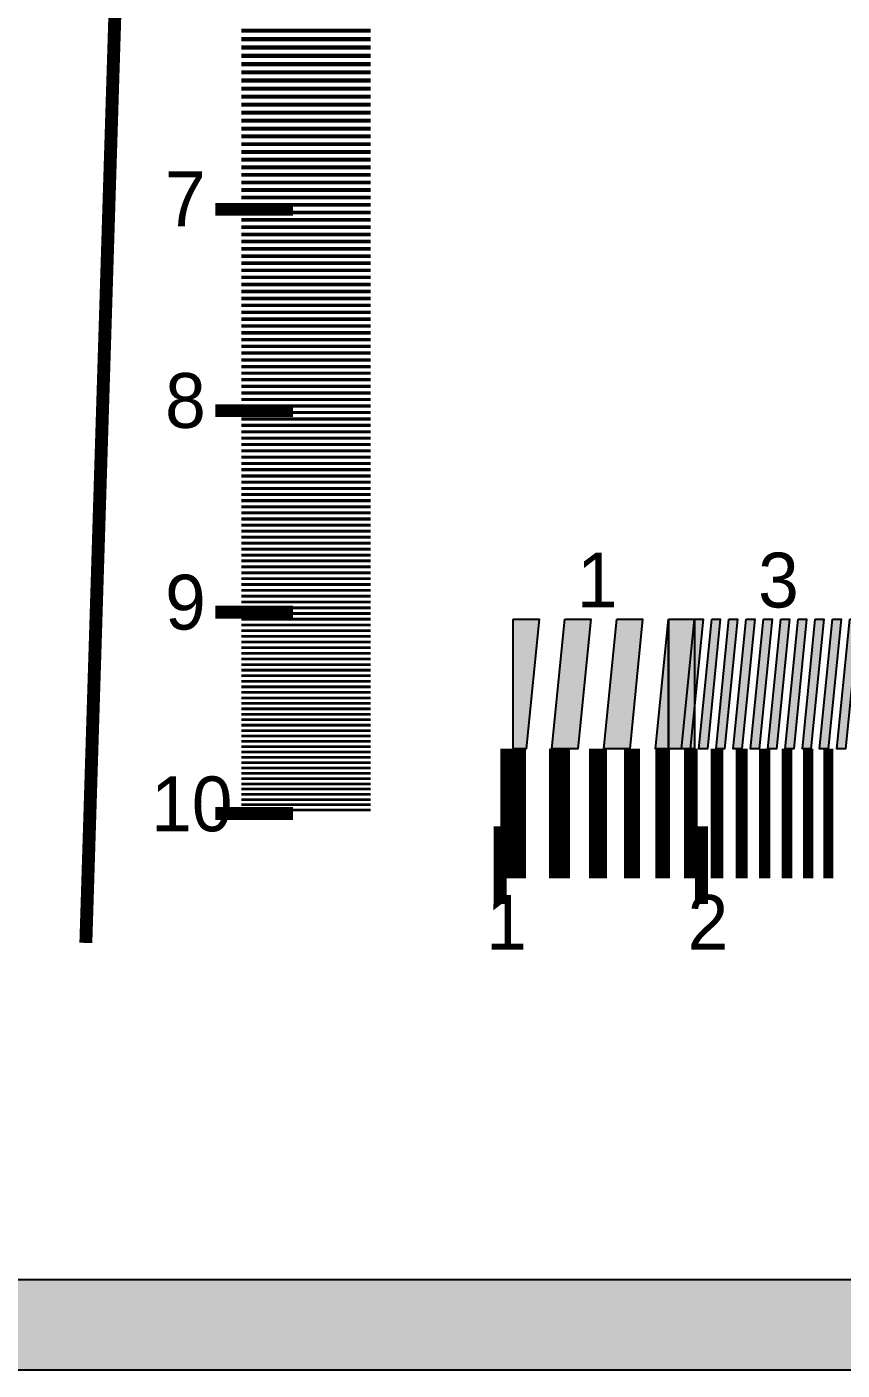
# Model space of a CAD drawing. Header units: millimetres. Extents: x 39 to 1543, y 52 to 919.
# Drawn here: x 364.9 to 616.8, y 52.2 to 467.3 of the extents above; entities that cross this region are included whole.
import ezdxf

# ---------------------------------------------------------------- set-up
doc = ezdxf.new("R2010")
doc.units = ezdxf.units.MM
for name, color, linetype in [('FRAME', 7, 'Continuous'), ('LABELS', 7, 'Continuous'), ('PERIPHERY', 7, 'Continuous')]:
    doc.layers.add(name, color=color, linetype=linetype)

msp = doc.modelspace()

# ---------------------------------------------------------------- hatches: boundary and pattern name
at = {"layer": 'FRAME', "true_color": 0x000000}
h = msp.add_hatch(color=7, dxfattribs=at)
h.dxf.hatch_style = 1
h.paths.add_polyline_path([(39.12, 80.25), (1543.12, 80.25), (1543.12, 52.25), (39.12, 52.25), (39.12, 80.25)])
at = {"layer": 'PERIPHERY', "true_color": 0x000000}
h = msp.add_hatch(color=7, dxfattribs=at)
h.dxf.hatch_style = 1
h.paths.add_polyline_path([(515.12, 284.25), (523.12, 284.25), (519.12, 244.25), (515.12, 244.25), (515.12, 284.25)])
h = msp.add_hatch(color=7, dxfattribs=at)
h.dxf.hatch_style = 1
h.paths.add_polyline_path([(531.12, 284.25), (539.12, 284.25), (535.12, 244.25), (527.12, 244.25), (531.12, 284.25)])
h = msp.add_hatch(color=7, dxfattribs=at)
h.dxf.hatch_style = 1
h.paths.add_polyline_path([(547.12, 284.25), (555.12, 284.25), (551.12, 244.25), (543.12, 244.25), (547.12, 284.25)])
h = msp.add_hatch(color=7, dxfattribs=at)
h.dxf.hatch_style = 1
h.paths.add_polyline_path([(563.12, 284.25), (563.12, 244.25), (559.12, 244.25), (563.12, 284.25)])
h = msp.add_hatch(color=7, dxfattribs=at)
h.dxf.hatch_style = 1
h.paths.add_polyline_path([(563.12, 284.25), (571.12, 284.25), (571.12, 244.25), (563.12, 244.25), (563.12, 284.25)])
h = msp.add_hatch(color=7, dxfattribs=at)
h.dxf.hatch_style = 1
h.paths.add_polyline_path([(571.12, 284.25), (573.79, 284.25), (569.79, 244.25), (567.12, 244.25), (571.12, 284.25)])
h = msp.add_hatch(color=7, dxfattribs=at)
h.dxf.hatch_style = 1
h.paths.add_polyline_path([(576.45, 284.25), (579.12, 284.25), (575.12, 244.25), (572.45, 244.25), (576.45, 284.25)])
h = msp.add_hatch(color=7, dxfattribs=at)
h.dxf.hatch_style = 1
h.paths.add_polyline_path([(581.79, 284.25), (584.45, 284.25), (580.45, 244.25), (577.79, 244.25), (581.79, 284.25)])
h = msp.add_hatch(color=7, dxfattribs=at)
h.dxf.hatch_style = 1
h.paths.add_polyline_path([(587.12, 284.25), (589.79, 284.25), (585.79, 244.25), (583.12, 244.25), (587.12, 284.25)])
h = msp.add_hatch(color=7, dxfattribs=at)
h.dxf.hatch_style = 1
h.paths.add_polyline_path([(592.45, 284.25), (595.12, 284.25), (591.12, 244.25), (588.46, 244.25), (592.45, 284.25)])
h = msp.add_hatch(color=7, dxfattribs=at)
h.dxf.hatch_style = 1
h.paths.add_polyline_path([(597.79, 284.25), (600.45, 284.25), (596.46, 244.25), (593.79, 244.25), (597.79, 284.25)])
h = msp.add_hatch(color=7, dxfattribs=at)
h.dxf.hatch_style = 1
h.paths.add_polyline_path([(603.12, 284.25), (605.79, 284.25), (601.79, 244.25), (599.12, 244.25), (603.12, 284.25)])
h = msp.add_hatch(color=7, dxfattribs=at)
h.dxf.hatch_style = 1
h.paths.add_polyline_path([(608.46, 284.25), (611.12, 284.25), (607.12, 244.25), (604.46, 244.25), (608.46, 284.25)])
h = msp.add_hatch(color=7, dxfattribs=at)
h.dxf.hatch_style = 1
h.paths.add_polyline_path([(613.79, 284.25), (616.46, 284.25), (612.45, 244.25), (609.79, 244.25), (613.79, 284.25)])
h = msp.add_hatch(color=7, dxfattribs=at)
h.dxf.hatch_style = 1
h.paths.add_polyline_path([(619.12, 284.25), (621.79, 284.25), (617.79, 244.25), (615.12, 244.25), (619.12, 284.25)])

# ---------------------------------------------------------------- linework, layer by layer
at = {"layer": 'FRAME', "color": 250}
msp.add_lwpolyline([(39.12, 80.25), (1543.12, 80.25), (1543.12, 52.25), (39.12, 52.25), (39.12, 80.25)], close=True, dxfattribs=at)
at = {"layer": 'FRAME', "color": 250, "true_color": 0x000000}
for points in [[(39.12, 80.25), (39.12, 52.25), (1543.12, 52.25)], [(1543.12, 52.25), (1543.12, 80.25), (39.12, 80.25)]]:
    msp.add_solid(points, dxfattribs=at)
at = {"layer": 'PERIPHERY', "color": 250, "lineweight": 35}
for points, const_width in [([(403.12, 824.25), (383.12, 184.25)], 3.99), ([(471.12, 466.13), (431.12, 466.13)], 1.31), ([(471.12, 463.51), (431.12, 463.51)], 1.3), ([(471.12, 460.92), (431.12, 460.92)], 1.29), ([(471.12, 458.34), (431.12, 458.34)], 1.28), ([(471.12, 455.78), (431.12, 455.78)], 1.28), ([(471.12, 453.23), (431.12, 453.23)], 1.27), ([(471.12, 450.71), (431.12, 450.71)], 1.26), ([(471.12, 448.2), (431.12, 448.2)], 1.25), ([(471.12, 445.7), (431.12, 445.7)], 1.24), ([(471.12, 443.22), (431.12, 443.22)], 1.24), ([(471.12, 440.75), (431.12, 440.75)], 1.23), ([(471.12, 438.31), (431.12, 438.31)], 1.22), ([(471.12, 435.87), (431.12, 435.87)], 1.21), ([(471.12, 433.45), (431.12, 433.45)], 1.21), ([(471.12, 431.04), (431.12, 431.04)], 1.2), ([(471.12, 428.65), (431.12, 428.65)], 1.19), ([(471.12, 426.27), (431.12, 426.27)], 1.19), ([(471.12, 423.9), (431.12, 423.9)], 1.18), ([(471.12, 421.55), (431.12, 421.55)], 1.17), ([(471.12, 419.21), (431.12, 419.21)], 1.17), ([(471.12, 416.88), (431.12, 416.88)], 1.16), ([(471.12, 414.57), (431.12, 414.57)], 1.15), ([(447.12, 410.92), (423.12, 410.92)], 4), ([(471.12, 412.27), (431.12, 412.27)], 1.15), ([(471.12, 409.98), (431.12, 409.98)], 1.14), ([(471.12, 407.7), (431.12, 407.7)], 1.14), ([(471.12, 405.43), (431.12, 405.43)], 1.13), ([(471.12, 403.18), (431.12, 403.18)], 1.12), ([(471.12, 400.94), (431.12, 400.94)], 1.12), ([(471.12, 398.71), (431.12, 398.71)], 1.11), ([(471.12, 396.48), (431.12, 396.48)], 1.11), ([(471.12, 394.27), (431.12, 394.27)], 1.1), ([(471.12, 392.07), (431.12, 392.07)], 1.1), ([(471.12, 389.89), (431.12, 389.89)], 1.09), ([(471.12, 387.71), (431.12, 387.71)], 1.09), ([(471.12, 385.54), (431.12, 385.54)], 1.08), ([(471.12, 383.38), (431.12, 383.38)], 1.08), ([(471.12, 381.24), (431.12, 381.24)], 1.07), ([(471.12, 379.1), (431.12, 379.1)], 1.07), ([(471.12, 376.97), (431.12, 376.97)], 1.06), ([(471.12, 374.85), (431.12, 374.85)], 1.06), ([(471.12, 372.75), (431.12, 372.75)], 1.05), ([(471.12, 370.65), (431.12, 370.65)], 1.05), ([(471.12, 368.56), (431.12, 368.56)], 1.04), ([(471.12, 366.48), (431.12, 366.48)], 1.04), ([(471.12, 364.4), (431.12, 364.4)], 1.03), ([(471.12, 362.34), (431.12, 362.34)], 1.03), ([(471.12, 360.29), (431.12, 360.29)], 1.02), ([(471.12, 358.24), (431.12, 358.24)], 1.02), ([(471.12, 356.2), (431.12, 356.2)], 1.02), ([(471.12, 354.18), (431.12, 354.18)], 1.01), ([(447.12, 348.7), (423.12, 348.7)], 4), ([(471.12, 352.16), (431.12, 352.16)], 1.01), ([(471.12, 350.14), (431.12, 350.14)], 1), ([(471.12, 348.14), (431.12, 348.14)], 1), ([(471.12, 346.14), (431.12, 346.14)], 0.996), ([(471.12, 344.16), (431.12, 344.16)], 0.992), ([(471.12, 342.18), (431.12, 342.18)], 0.988), ([(471.12, 340.2), (431.12, 340.2)], 0.984), ([(471.12, 338.24), (431.12, 338.24)], 0.98), ([(471.12, 336.28), (431.12, 336.28)], 0.977), ([(471.12, 334.33), (431.12, 334.33)], 0.973), ([(471.12, 332.39), (431.12, 332.39)], 0.969), ([(471.12, 330.46), (431.12, 330.46)], 0.966), ([(471.12, 328.53), (431.12, 328.53)], 0.962), ([(471.12, 326.61), (431.12, 326.61)], 0.958), ([(471.12, 324.69), (431.12, 324.69)], 0.955), ([(471.12, 322.79), (431.12, 322.79)], 0.951), ([(471.12, 320.89), (431.12, 320.89)], 0.948), ([(471.12, 319), (431.12, 319)], 0.945), ([(471.12, 317.11), (431.12, 317.11)], 0.941), ([(471.12, 315.23), (431.12, 315.23)], 0.938), ([(471.12, 313.36), (431.12, 313.36)], 0.935), ([(471.12, 311.5), (431.12, 311.5)], 0.931), ([(471.12, 309.63), (431.12, 309.63)], 0.928), ([(471.12, 307.78), (431.12, 307.78)], 0.925), ([(471.12, 305.94), (431.12, 305.94)], 0.922), ([(471.12, 304.09), (431.12, 304.09)], 0.918), ([(471.12, 302.26), (431.12, 302.26)], 0.915), ([(471.12, 300.43), (431.12, 300.43)], 0.912), ([(471.12, 298.61), (431.12, 298.61)], 0.909), ([(471.12, 296.8), (431.12, 296.8)], 0.906), ([(471.12, 294.99), (431.12, 294.99)], 0.903), ([(471.12, 293.18), (431.12, 293.18)], 0.9), ([(471.12, 291.38), (431.12, 291.38)], 0.897), ([(447.12, 286.47), (423.12, 286.47)], 4), ([(471.12, 289.59), (431.12, 289.59)], 0.895), ([(471.12, 287.81), (431.12, 287.81)], 0.892), ([(471.12, 286.03), (431.12, 286.03)], 0.889), ([(471.12, 284.25), (431.12, 284.25)], 0.886), ([(471.12, 282.48), (431.12, 282.48)], 0.883), ([(471.12, 280.72), (431.12, 280.72)], 0.881), ([(471.12, 278.96), (431.12, 278.96)], 0.878), ([(471.12, 277.21), (431.12, 277.21)], 0.875), ([(471.12, 275.46), (431.12, 275.46)], 0.872), ([(471.12, 273.72), (431.12, 273.72)], 0.87), ([(471.12, 271.98), (431.12, 271.98)], 0.867), ([(471.12, 270.25), (431.12, 270.25)], 0.864), ([(471.12, 268.52), (431.12, 268.52)], 0.862), ([(471.12, 266.8), (431.12, 266.8)], 0.859), ([(471.12, 265.09), (431.12, 265.09)], 0.857), ([(471.12, 263.37), (431.12, 263.37)], 0.854), ([(471.12, 261.67), (431.12, 261.67)], 0.852), ([(471.12, 259.96), (431.12, 259.96)], 0.849), ([(471.12, 258.27), (431.12, 258.27)], 0.847), ([(471.12, 256.58), (431.12, 256.58)], 0.844), ([(471.12, 254.89), (431.12, 254.89)], 0.842), ([(471.12, 253.21), (431.12, 253.21)], 0.84), ([(471.12, 251.53), (431.12, 251.53)], 0.837), ([(471.12, 249.86), (431.12, 249.86)], 0.835), ([(471.12, 248.19), (431.12, 248.19)], 0.833), ([(471.12, 246.53), (431.12, 246.53)], 0.83), ([(471.12, 244.87), (431.12, 244.87)], 0.828), ([(515.12, 244.25), (515.12, 204.25)], 8), ([(529.43, 244.25), (529.43, 204.25)], 6.44), ([(541.37, 244.25), (541.37, 204.25)], 5.55), ([(551.84, 244.25), (551.84, 204.25)], 4.95), ([(561.3, 244.25), (561.3, 204.25)], 4.52), ([(570, 244.25), (570, 204.25)], 4.18), ([(578.08, 244.25), (578.08, 204.25)], 3.91), ([(585.68, 244.25), (585.68, 204.25)], 3.69), ([(592.87, 244.25), (592.87, 204.25)], 3.5), ([(599.7, 244.25), (599.7, 204.25)], 3.34), ([(606.23, 244.25), (606.23, 204.25)], 3.2), ([(612.5, 244.25), (612.5, 204.25)], 3.07), ([(471.12, 243.22), (431.12, 243.22)], 0.826), ([(471.12, 241.57), (431.12, 241.57)], 0.824), ([(471.12, 239.93), (431.12, 239.93)], 0.821), ([(471.12, 238.29), (431.12, 238.29)], 0.819), ([(471.12, 236.65), (431.12, 236.65)], 0.817), ([(471.12, 235.02), (431.12, 235.02)], 0.815), ([(471.12, 233.39), (431.12, 233.39)], 0.813), ([(471.12, 231.77), (431.12, 231.77)], 0.81), ([(471.12, 230.15), (431.12, 230.15)], 0.808), ([(471.12, 228.54), (431.12, 228.54)], 0.806), ([(447.12, 224.25), (423.12, 224.25)], 4), ([(471.12, 226.93), (431.12, 226.93)], 0.804), ([(471.12, 225.32), (431.12, 225.32)], 0.802), ([(511.12, 220.25), (511.12, 196.25)], 4), ([(573.34, 220.25), (573.34, 196.25)], 4)]:
    msp.add_lwpolyline(points, dxfattribs=dict(at, const_width=const_width))
at = {"layer": 'PERIPHERY', "color": 250}
for points in [[(515.12, 284.25), (523.12, 284.25), (519.12, 244.25), (515.12, 244.25), (515.12, 284.25)], [(531.12, 284.25), (539.12, 284.25), (535.12, 244.25), (527.12, 244.25), (531.12, 284.25)], [(547.12, 284.25), (555.12, 284.25), (551.12, 244.25), (543.12, 244.25), (547.12, 284.25)], [(563.12, 284.25), (563.12, 244.25), (559.12, 244.25), (563.12, 284.25)], [(563.12, 284.25), (571.12, 284.25), (571.12, 244.25), (563.12, 244.25), (563.12, 284.25)], [(571.12, 284.25), (573.79, 284.25), (569.79, 244.25), (567.12, 244.25), (571.12, 284.25)], [(576.45, 284.25), (579.12, 284.25), (575.12, 244.25), (572.45, 244.25), (576.45, 284.25)], [(581.79, 284.25), (584.45, 284.25), (580.45, 244.25), (577.79, 244.25), (581.79, 284.25)], [(587.12, 284.25), (589.79, 284.25), (585.79, 244.25), (583.12, 244.25), (587.12, 284.25)], [(592.45, 284.25), (595.12, 284.25), (591.12, 244.25), (588.46, 244.25), (592.45, 284.25)], [(597.79, 284.25), (600.45, 284.25), (596.46, 244.25), (593.79, 244.25), (597.79, 284.25)], [(603.12, 284.25), (605.79, 284.25), (601.79, 244.25), (599.12, 244.25), (603.12, 284.25)], [(608.46, 284.25), (611.12, 284.25), (607.12, 244.25), (604.46, 244.25), (608.46, 284.25)], [(613.79, 284.25), (616.46, 284.25), (612.45, 244.25), (609.79, 244.25), (613.79, 284.25)], [(619.12, 284.25), (621.79, 284.25), (617.79, 244.25), (615.12, 244.25), (619.12, 284.25)]]:
    msp.add_lwpolyline(points, close=True, dxfattribs=at)
at = {"layer": 'PERIPHERY', "color": 250, "true_color": 0x000000}
for points in [[(515.12, 284.25), (515.12, 244.25), (519.12, 244.25)], [(519.12, 244.25), (523.12, 284.25), (515.12, 284.25)], [(531.12, 284.25), (527.12, 244.25), (535.12, 244.25)], [(535.12, 244.25), (539.12, 284.25), (531.12, 284.25)], [(547.12, 284.25), (543.12, 244.25), (551.12, 244.25)], [(551.12, 244.25), (555.12, 284.25), (547.12, 284.25)], [(559.12, 244.25), (563.12, 244.25), (563.12, 284.25)], [(563.12, 284.25), (563.12, 244.25), (571.12, 244.25)], [(571.12, 244.25), (571.12, 284.25), (563.12, 284.25)], [(571.12, 284.25), (567.12, 244.25), (569.79, 244.25)], [(569.79, 244.25), (573.79, 284.25), (571.12, 284.25)], [(576.45, 284.25), (572.45, 244.25), (575.12, 244.25)], [(575.12, 244.25), (579.12, 284.25), (576.45, 284.25)], [(581.79, 284.25), (577.79, 244.25), (580.45, 244.25)], [(580.45, 244.25), (584.45, 284.25), (581.79, 284.25)], [(587.12, 284.25), (583.12, 244.25), (585.79, 244.25)], [(585.79, 244.25), (589.79, 284.25), (587.12, 284.25)], [(592.45, 284.25), (588.46, 244.25), (591.12, 244.25)], [(591.12, 244.25), (595.12, 284.25), (592.45, 284.25)], [(597.79, 284.25), (593.79, 244.25), (596.46, 244.25)], [(596.46, 244.25), (600.45, 284.25), (597.79, 284.25)], [(603.12, 284.25), (599.12, 244.25), (601.79, 244.25)], [(601.79, 244.25), (605.79, 284.25), (603.12, 284.25)], [(608.46, 284.25), (604.46, 244.25), (607.12, 244.25)], [(607.12, 244.25), (611.12, 284.25), (608.46, 284.25)], [(613.79, 284.25), (609.79, 244.25), (612.45, 244.25)], [(612.45, 244.25), (616.46, 284.25), (613.79, 284.25)], [(619.12, 284.25), (615.12, 244.25), (617.79, 244.25)]]:
    msp.add_solid(points, dxfattribs=at)

# ---------------------------------------------------------------- texts
at = {"layer": 'LABELS', "color": 250}
for s, height, p in [('7', 16.93, (407.59, 405.71)), ('8', 16.93, (407.59, 343.39)), ('1', 16.93, (534.78, 287.89)), ('3', 16.93, (590.78, 287.89)), ('9', 16.93, (407.59, 281.07)), ('10', 16.933, (403.25, 218.74)), ('2', 16.93, (569, 182.14)), ('1', 16.93, (506.78, 182.14))]:
    msp.add_text(s, height=height, dxfattribs=at).set_placement(p)

doc.saveas('drawing.dxf')
